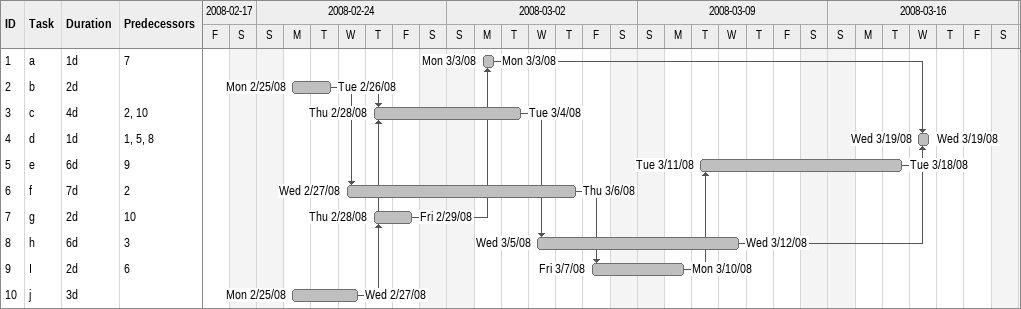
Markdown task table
| ID | Task | Duration | Start | Finish | Predecessors |
|---|---|---|---|---|---|
| 1 | a | 1d | 2008-03-03 | 2008-03-03 | 7 |
| 2 | b | 2d | 2008-02-25 | 2008-02-26 |  |
| 3 | c | 4d | 2008-02-28 | 2008-03-04 | 2, 10 |
| 4 | d | 1d | 2008-03-19 | 2008-03-19 | 1, 5, 8 |
| 5 | e | 6d | 2008-03-11 | 2008-03-18 | 9 |
| 6 | f | 7d | 2008-02-27 | 2008-03-06 | 2 |
| 7 | g | 2d | 2008-02-28 | 2008-02-29 | 10 |
| 8 | h | 6d | 2008-03-05 | 2008-03-12 | 3 |
| 9 | I | 2d | 2008-03-07 | 2008-03-10 | 6 |
| 10 | j | 3d | 2008-02-25 | 2008-02-27 |  |
